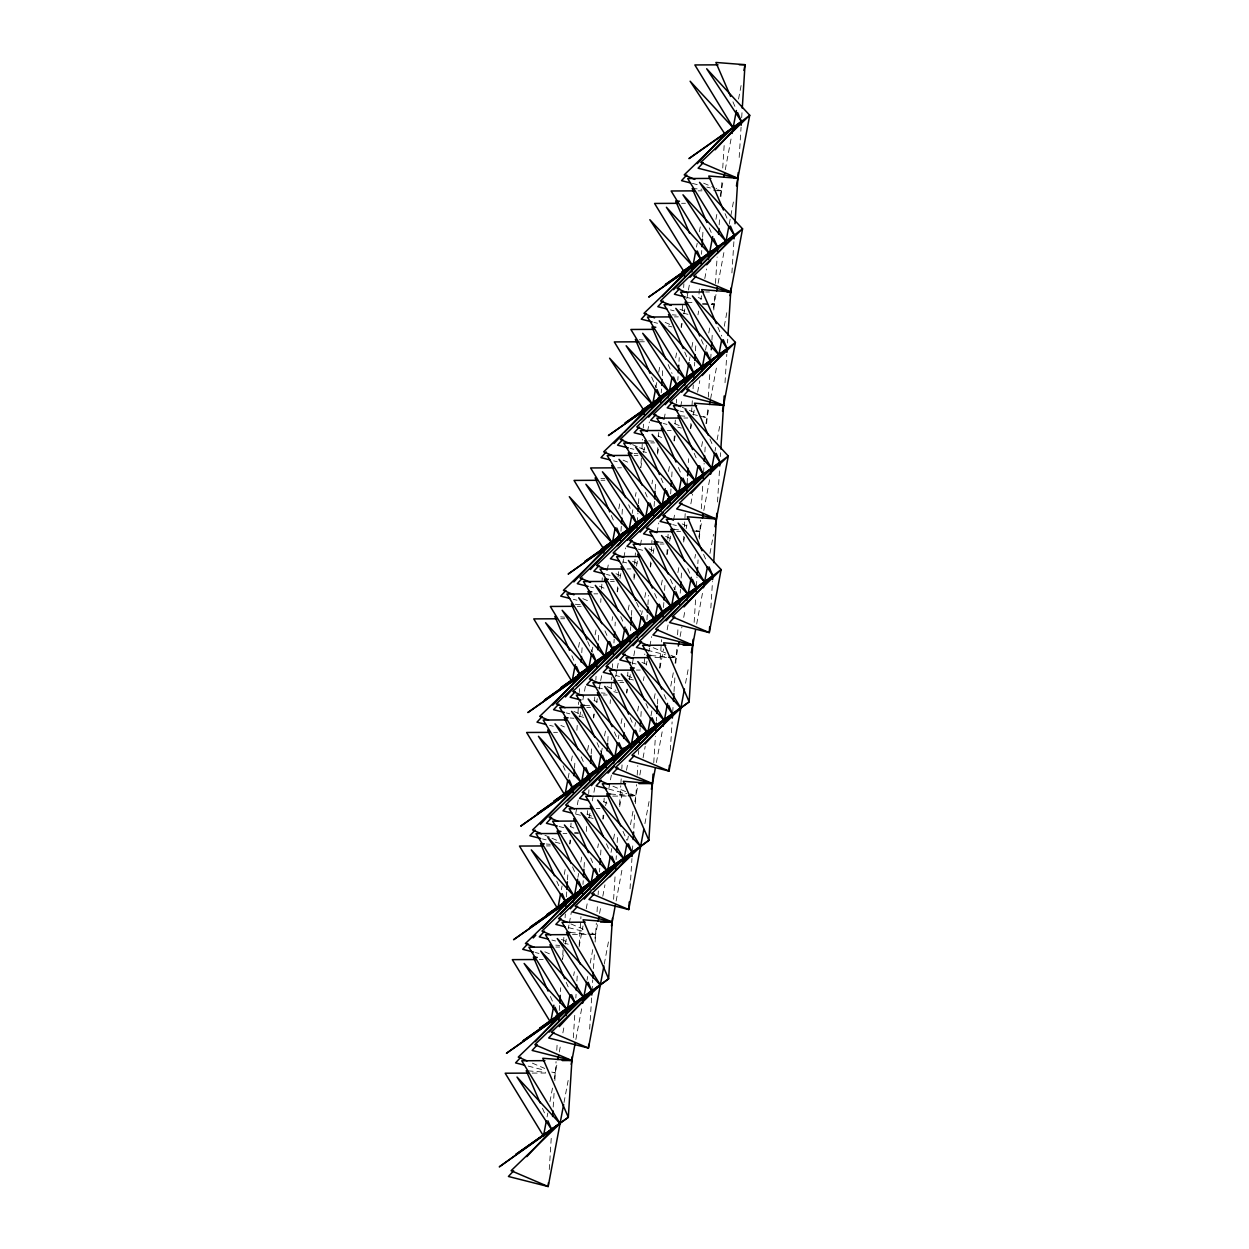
<?xml version="1.0" encoding="UTF-8"?>
<svg xmlns="http://www.w3.org/2000/svg" width="1249" height="1249" viewBox="0 0 1249 1249"><rect width="100%" height="100%" fill="white"/><g stroke="black" fill="none" stroke-linecap="round" stroke-linejoin="round"><path stroke-width="0.75" stroke-dasharray="5 3.75" d="M549.263 1169.517L551.402 1135.435M553.198 1107.036L554.259 1090.002M554.853 1080.541L556.055 1061.603M556.757 1050.253L557.241 1042.681M559.271 1010.503L559.63 1004.821M560.458 991.565L560.692 987.787M563.08 949.927L562.487 959.388L563.564 953.658M563.549 942.355L563.908 936.672M565.094 917.734L565.344 913.956M566.406 896.923L566.765 891.24M567.483 879.874L567.967 872.302M569.747 843.918L569.981 840.124M570.824 826.869L571.058 823.091M574.509 768.197L574.993 760.625M576.897 730.337L577.257 724.654M577.959 713.288L578.677 701.938M579.271 692.477L579.52 688.683M581.769 652.712L582.253 645.14M573.322 1037.794L574.759 1015.078M575.836 998.045L576.07 994.266M576.897 981.011L577.381 973.439M579.161 945.04L580.957 916.641M582.971 884.464L583.221 880.686M584.048 867.431L584.532 859.858M586.312 831.459L586.671 825.776M587.389 814.426L587.623 810.632M588.685 793.599L588.935 789.821M591.199 753.85L591.667 746.278M593.462 717.878L593.697 714.1M594.524 700.845L594.774 697.051M595.835 680.018L596.07 676.24M598.333 640.269L598.817 632.697M600.722 602.408L600.956 598.614M601.55 589.153L602.268 577.803M589.653 1029.129L591.683 996.952M592.042 991.269L592.744 979.919M593.462 968.553L594.54 951.519M595.133 942.058L596.319 923.12M597.038 911.77L597.522 904.198M598.115 894.721L598.349 890.943M599.536 872.005L599.785 868.227M600.613 854.972L601.081 847.4M602.877 819.001L603.111 815.222M603.954 801.967L604.188 798.189M607.763 741.391L608.232 733.819M610.137 703.53L610.371 699.752M611.089 688.386L611.807 677.036M612.4 667.559L612.635 663.781M613.946 642.954L614.196 639.176M615.023 625.921L615.257 622.127M617.162 591.839L617.521 586.171M618.114 576.695L618.474 571.027M620.972 531.262L621.331 525.595M622.049 514.229L622.533 506.657M613.602 899.311L615.039 876.595M616.1 859.562L616.335 855.768M617.178 842.529L617.646 834.956M619.551 804.668L620.753 785.73M620.862 783.841L621.221 778.158M621.815 768.697L622.064 764.903M624.438 727.043L624.672 723.265M626.592 692.976L626.826 689.183M627.654 675.943L627.888 672.149M630.511 630.511L630.761 626.717M631.463 615.367L631.947 607.795M633.852 577.506L634.086 573.713M634.679 564.251L635.398 552.885M637.302 522.597L637.896 513.136M638.489 503.675L638.973 496.103M641.346 458.242L640.753 467.704L641.83 461.974M641.955 448.781L642.548 439.305M643.251 427.954L643.5 424.16M630.042 888.757L631.947 858.469M632.431 850.897L632.9 843.325M633.852 828.181L634.695 814.926M635.413 803.56L636.6 784.637M637.193 775.176L637.786 765.699M638.504 754.349L638.739 750.555M639.925 731.633L640.175 727.839M640.893 716.489L641.361 708.917M644.219 663.484L644.812 654.023M646.966 619.941L647.31 614.258M647.919 604.797L648.512 595.336M650.292 566.937L650.651 561.254M651.244 551.793L651.962 540.442M654.101 506.36L654.46 500.677M655.179 489.327L655.647 481.755M657.801 447.673L657.317 455.245L658.754 447.61M658.52 436.323L658.754 432.529M661.252 392.779L661.486 389.001M662.329 375.746L662.797 368.174M653.758 762.717L655.428 736.223M656.381 721.079L656.615 717.285M657.442 704.03L657.926 696.458M659.706 668.074L661.502 639.675M663.531 607.498L663.875 601.815M664.593 590.449L665.077 582.877M666.857 554.494L667.216 548.811M667.809 539.349L668.168 533.666M670.666 493.917L671.025 488.234M671.743 476.868L672.212 469.296M674.007 440.913L674.476 433.341M675.069 423.864L675.319 420.086M676.38 403.052L676.63 399.258M677.817 380.336L678.051 376.542M679.003 361.398L679.237 357.62M681.158 327.332L681.392 323.538M682.219 310.283L682.578 304.615M683.656 287.567L683.89 283.788M670.323 750.259L672.103 721.875M672.696 712.398L673.18 704.826M674.007 691.587L674.96 676.443M675.803 663.188L676.755 648.044M677.582 634.789L678.066 627.217M680.205 593.15L680.44 589.356M681.158 578.006L681.642 570.434M683.546 540.146L683.781 536.352M684.374 526.891L685.201 513.636M687.122 483.347L687.465 477.664M688.418 462.52L688.667 458.742M690.572 428.454L690.931 422.771M691.634 411.421L691.884 407.627M691.993 405.738L692.352 400.055M693.07 388.704L693.304 384.911M694.491 365.988L694.741 362.194M695.459 350.844L695.927 343.272M699.018 294.046L699.502 286.474M701.532 254.296L701.766 250.503M702.594 237.263L702.953 231.58M694.147 622.345L695.693 597.725M696.411 586.374L697.004 576.913M697.848 563.658L698.082 559.864M699.393 539.053L700.58 520.115M701.298 508.765L702.844 484.144M703.562 472.793L704.155 463.332M704.873 451.966L705.342 444.394M706.653 423.567L707.73 406.534M708.324 397.073L709.869 372.467M710.712 359.212L711.181 351.64M711.899 340.274L712.367 332.702M713.803 309.986L714.881 292.953M715.474 283.492L717.129 256.982M719.159 224.804L719.643 217.232M720.954 196.405L722.016 179.372M722.734 168.022L724.279 143.401M710.837 607.998L712.508 581.488M717.504 501.989L719.643 467.907M720.361 456.556L720.595 452.762M725.013 382.725L726.793 354.326M727.511 342.975L727.745 339.182M731.914 272.922L733.944 240.745M739.174 157.452L741.079 127.164M741.687 117.703L742.156 110.131M578.537 647.294L579.614 641.564M568.154 778.049L569.232 772.335M571.386 760.875L572.464 755.145M579.645 716.942L580.723 711.227M582.877 699.768L585.391 686.388M591.854 652.025L592.947 646.295M595.102 634.835L596.538 627.201M607.311 569.903L608.747 562.269M618.801 508.796L619.879 503.066M561.363 889.725L562.081 885.916M564.236 874.456L565.313 868.726M569.981 843.902L570.699 840.077M575.742 813.349L578.256 799.969M587.592 750.321L589.028 742.687M593.697 717.863L594.415 714.038M596.569 702.594L597.287 698.769M599.083 689.214L601.956 673.945M612.026 620.472L612.744 616.647M617.412 591.823L618.13 588.014M619.926 578.459L621.362 570.824M622.798 563.19L623.516 559.365M623.876 557.46L625.671 547.905M632.135 513.542L632.853 509.717M635.366 496.353L636.084 492.528M643.625 452.435L644.703 446.705M647.575 431.42L649.386 421.881M655.85 387.502L656.927 381.772M658.723 372.218L660.159 364.583M565.36 944.103L566.796 936.469M568.233 928.834L568.951 925.009M569.31 923.105L571.464 911.645M577.928 877.282L578.646 873.457M580.801 861.997L581.878 856.268M589.06 818.079L590.137 812.35M592.291 800.89L594.821 787.526M601.284 753.147L602.361 747.417M604.516 735.958L605.593 730.228M615.648 676.771L618.52 661.486M628.216 609.934L629.293 604.204M633.977 579.38L635.054 573.65M636.49 566.016L637.568 560.286M640.44 545.001L641.877 537.367M651.931 483.894L652.649 480.069M664.14 418.961L665.576 411.327M675.647 357.854L676.724 352.14M681.392 327.3L682.11 323.491M683.906 313.936L684.983 308.206M686.778 298.667L689.651 283.382M696.474 247.099L697.192 243.29M699.346 231.83L700.424 226.1M547.078 1116.887L547.796 1113.078M549.95 1101.618L552.823 1086.333M554.259 1078.699L557.491 1061.509M559.287 1051.97L560.723 1044.32M562.877 1032.861L564.314 1025.226M573.65 975.578L574.368 971.753M579.052 946.929L583.002 925.931M586.234 908.741L587.311 903.011M597.725 847.634L598.443 843.809M603.111 818.985L603.829 815.175M605.624 805.621L606.343 801.811M608.856 788.431L611.37 775.067M618.208 738.784L618.926 734.974M621.081 723.514L622.158 717.785M626.826 692.961L627.544 689.136M629.34 679.597L630.776 671.946M632.213 664.312L635.444 647.123M641.549 614.664L642.267 610.839M644.781 597.475L645.858 591.745M650.542 566.921L651.26 563.096M653.055 553.557L654.133 547.827M657.005 532.542L658.801 523.003M668.496 471.435L669.573 465.721M674.241 440.881L675.319 435.167M680.705 406.518L682.141 398.884M689.339 360.68L690.057 356.871M691.852 347.316L693.289 339.681M697.957 314.857L698.675 311.032M700.83 299.573L701.548 295.763M704.779 278.574L706.575 269.019M715.911 219.371L716.988 213.641M720.22 196.452L723.468 179.278M725.263 169.723L731.368 137.265M738.549 99.061L741.422 83.792M564.002 1102.524L568.311 1079.604M575.851 1039.511L581.956 1007.053M586.983 980.309L587.701 976.499M590.215 963.12L593.088 947.85M594.899 938.296L597.771 923.027M599.567 913.472L601.003 905.837M602.799 896.282L604.953 884.838M611.058 852.364L611.776 848.555M613.571 839L615.008 831.366M619.676 806.542L622.908 789.352M626.498 770.258L627.935 762.624M634.773 726.34L635.491 722.515M637.646 711.056L638.723 705.326M643.391 680.502L644.109 676.677M646.264 665.233L646.982 661.408M648.777 651.853L649.496 648.044M649.855 646.123L651.65 636.584M661.346 585.016L662.423 579.302M667.091 554.462L668.184 548.748M669.62 541.098L670.697 535.368M673.57 520.099L675.006 512.465M690.806 428.438L691.524 424.613M693.32 415.074L694.756 407.424M697.629 392.155L699.783 380.695M705.544 350.142L706.622 344.412M708.776 332.952L709.854 327.222M713.444 308.128L716.317 292.859M718.113 283.304L724.217 250.846M729.244 224.102L733.912 199.278M604.266 964.041L608.934 939.217M616.132 901.029L622.236 868.555M627.623 839.921L628.341 836.096M630.495 824.637L633.009 811.272M634.804 801.717L638.036 784.544M639.831 774.989L641.268 767.354M643.063 757.8L645.218 746.34M650.979 715.786L652.056 710.057M654.211 698.597L655.647 690.962M659.956 668.043L663.547 648.949M667.138 629.855L668.215 624.125M674.679 589.762L675.397 585.937M677.91 572.573L678.988 566.843M683.656 542.019L684.733 536.289M686.169 528.655L686.903 524.83M690.853 503.831L692.649 494.276M701.626 446.533L702.703 440.803M705.935 423.614L708.808 408.345M710.603 398.79L717.067 364.427M724.264 326.239L727.496 309.049M644.906 823.637L649.574 798.814M656.396 762.53L662.501 730.072M670.775 686.154L673.289 672.789M675.084 663.235L677.957 647.966M680.112 636.506L681.907 626.951M683.703 617.412L685.139 609.762M694.834 558.209L695.552 554.384M698.784 537.195L702.016 520.021M703.812 510.466L709.932 478.008M714.959 451.264L715.677 447.454M717.113 439.82L719.627 426.44M685.529 683.25L688.418 667.965M696.677 624.047L703.14 589.669M709.963 553.401L713.554 534.291M698.144 190.847L702.016 190.832M717.441 190.754L721.298 190.738L716.005 188.458M681.579 203.306L685.451 203.275M705.638 291.985L709.494 291.969M702.578 304.366L714.163 304.319L710.634 302.804M674.444 316.887L678.301 316.856M639.379 341.804L645.171 341.773M683.859 418.009L687.715 417.993M667.294 430.468L671.15 430.437M650.729 442.911L654.585 442.895M634.164 455.37L638.02 455.354M617.599 467.829L621.456 467.797M601.034 480.272L604.891 480.256M676.708 531.59L680.564 531.574M696.005 531.496L699.862 531.481L696.333 529.966M660.143 544.049L664.015 544.018M627.014 568.951L630.886 568.935M610.464 581.409L614.321 581.378M593.899 593.853L597.756 593.837M577.335 606.311L581.191 606.296M560.77 618.77L564.626 618.739M654.929 657.614L666.513 657.552M668.434 657.552L676.162 657.505L670.854 655.241M636.444 670.073L640.3 670.057M619.879 682.532L623.735 682.516M603.314 694.99L607.17 694.959M586.749 707.434L590.605 707.418M553.619 732.351L557.476 732.32M612.728 796.113L626.233 796.05M628.169 796.035L635.882 795.988L630.589 793.724M596.163 808.571L600.02 808.54M563.034 833.473L566.89 833.458M574.618 833.411L578.474 833.395M546.469 845.932L550.325 845.901M572.448 934.595L595.617 934.486L592.073 932.972M555.899 947.054L559.755 947.039M539.334 959.513L543.19 959.482M532.183 1073.094L545.688 1073.016M692.196 188.49L701.891 189.239M713.538 190.129L721.298 190.738L717.691 189.817M686.981 302.211L692.805 302.664M702.516 303.413L714.163 304.319L710.54 303.398M672.368 314.81L676.24 315.123M639.238 339.728L643.126 340.025M679.846 415.792L687.606 416.401M648.653 440.85L654.476 441.303M634.039 453.449L637.911 453.762M600.91 478.367L604.781 478.664M674.632 529.529L678.519 529.826M692.102 530.872L699.862 531.481L696.255 530.56M658.067 541.972L663.89 542.425M610.324 579.489L614.196 579.786M575.258 604.251L581.082 604.688M560.629 616.85L564.517 617.147M650.932 655.553L666.451 656.755M668.387 656.912L676.162 657.505L672.54 656.599M617.802 680.471L623.626 680.924M601.237 692.914L605.109 693.226M584.673 705.373L590.496 705.826M570.044 717.972L573.931 718.269M610.652 794.052L626.186 795.238M628.122 795.394L635.882 795.988L628.653 794.161M574.54 832.459L578.428 832.755M546.344 844.012L550.216 844.308M570.387 932.535L595.617 934.486L591.995 933.565M555.758 945.134L559.63 945.431M528.171 1070.877L545.626 1072.22M692.383 183.4L697.801 184.774M706.84 187.069L710.462 187.99M687.044 297.449L690.65 298.355M670.479 309.893L674.085 310.814M683.125 313.109L688.558 314.483M653.914 322.351L657.52 323.257M668.371 326.005L671.993 326.926M679.893 411.03L683.515 411.936M692.555 414.231L697.972 415.605M699.783 416.058L707.012 417.9L703.484 416.385M663.328 423.473L666.95 424.395M677.785 427.142L681.408 428.064M630.199 448.375L633.821 449.297M642.86 451.592L646.467 452.497M613.634 460.834L617.256 461.755M672.743 524.611L676.365 525.517M637.817 549.06L643.235 550.434M623.048 561.956L626.67 562.877M606.483 574.415L610.105 575.336M589.934 586.874L593.54 587.779M573.369 599.317L576.976 600.238M647.232 650.183L665.311 654.757M632.478 663.094L636.084 664.015M615.913 675.537L619.52 676.458M628.559 678.753L633.992 680.127M597.537 687.543L602.955 688.917M613.805 691.665L617.428 692.571M566.219 712.898L569.825 713.819M578.88 716.114L584.298 717.488M549.654 725.357L553.276 726.278M608.763 789.118L626.842 793.708M575.633 814.036L581.066 815.41M588.295 817.236L593.712 818.61M559.068 826.479L564.501 827.853M542.503 838.938L546.125 839.859M555.165 842.138L560.582 843.512M568.482 927.617L584.766 931.738M551.917 940.06L555.54 940.981M564.579 943.276L568.201 944.182M535.368 952.519L538.975 953.44M528.218 1066.1L544.486 1070.221M551.715 1072.048L555.337 1072.969L551.808 1071.455M703.655 183.181L714.241 187.709M698.269 297.512L701.797 299.026M679.94 309.206L686.997 312.234M665.139 322.414L670.432 324.693M682.297 407.315L687.59 409.578M689.354 410.343L696.411 413.357M674.554 423.552L679.862 425.815M657.989 435.995L661.533 437.509M632.603 444.675L637.896 446.939M639.66 447.704L646.732 450.717M623.095 460.147L628.403 462.411M682.204 523.924L689.276 526.937M665.639 536.367L670.947 538.647M649.09 548.826L656.147 551.855M632.525 561.285L637.817 563.549M615.96 573.728L623.017 576.757M599.395 586.187L606.452 589.2M582.83 598.646L588.123 600.91M653.196 647.685L669.089 654.492M641.939 662.407L647.232 664.671M627.139 675.615L632.431 677.879M607.045 686.56L615.866 690.338M594.009 700.517L597.537 702.032M573.916 711.462L582.737 715.24M560.879 725.435L564.407 726.934M612.931 786.183L628.825 792.974M603.423 801.655L606.967 803.154M586.858 814.098L592.167 816.362M570.293 826.557L573.837 828.071M544.907 835.238L550.2 837.501M551.964 838.251L559.037 841.28M570.887 923.917L583.252 929.194M561.394 939.389L568.451 942.402M544.829 951.832L551.886 954.861M532.386 1063.149L544.736 1068.441M732.929 101.809L736.02 108.96M725.013 213.595L728.105 220.761M709.213 227.849L711.54 233.204M717.863 327.176L721.735 336.122M701.298 339.634L703.624 345.005M684.733 352.093L687.824 359.244M709.947 438.977L713.038 446.127M668.168 364.536L672.04 373.482M694.147 453.215L697.254 460.366M651.603 376.995L656.256 387.721M678.363 467.454L681.454 474.62M703.577 554.337L706.669 561.504M661.018 478.117L664.125 485.283M687.777 568.592L690.884 575.742M645.233 492.356L648.325 499.522M670.448 579.255L675.084 589.981M628.669 504.815L630.214 508.39M654.648 593.494L657.755 600.644M611.339 515.478L614.43 522.644M636.537 602.361L640.409 611.307M664.078 694.616L667.169 701.782M620.753 616.616L623.844 623.766M645.967 703.499L649.058 710.65M604.969 630.854L608.06 638.005M630.167 717.738L633.259 724.888M587.623 641.518L592.26 652.243M614.383 731.976L617.474 739.127M571.839 655.756L574.15 661.127M597.038 742.64L601.69 753.381M623.017 831.319L626.889 840.265M581.253 756.878L584.345 764.045M606.452 843.778L609.559 850.928M563.143 765.762L566.234 772.912M590.668 858.016L593.759 865.167M572.557 866.884L575.648 874.05M556.773 881.123L559.864 888.289M566.187 982.26L569.279 989.411M550.403 996.499L553.494 1003.65M542.472 1108.285L545.579 1115.451"/><path stroke-width="1.5" d="M548.436 1182.756L548.186 1186.55L508.405 1176.48L513.667 1170.813M552.589 1116.512L552.948 1110.829M558.678 1019.965L558.912 1016.171L555.04 1007.24M559.739 1002.931L560.223 995.359M565.813 906.384L566.062 902.59L562.191 893.659M566.89 889.35L567.358 881.778M572.963 792.803L573.197 789.009L569.325 780.079M574.04 775.77L574.384 770.087M581.175 662.189L581.534 656.506M572.136 1056.732L568.326 1117.309L499.272 1166.878L551.761 1129.752L547.889 1120.821M576.304 990.473L576.663 984.79M582.377 893.925L582.612 890.147L578.755 881.201M583.455 876.892L583.923 869.32M589.528 780.344L589.762 776.566L585.89 767.62M590.605 763.311L591.074 755.739M596.679 666.763L596.913 662.985L593.041 654.039M597.74 649.73L598.099 644.047M603.813 553.182L604.063 549.404L569.294 496.68L612.338 543.174L563.408 590.34L573.994 594.867M588.701 1044.273L588.466 1048.067L548.686 1037.981L553.947 1032.33M591.792 995.063L592.042 991.269L588.17 982.323M592.869 978.014L593.228 972.346M600.02 864.433L600.379 858.766M606.093 767.901L606.561 760.329M607.155 750.852L607.639 743.28M613.243 654.32L613.712 646.748M614.305 637.271L614.664 631.604M620.378 540.739L620.628 536.945L616.756 527.999M621.456 523.69L621.815 518.023M612.416 918.249L608.606 978.826L550.622 1022.4L506.423 1053.297L558.912 1016.171L524.143 963.463L567.187 1009.957L518.257 1057.107L527.078 1060.885M615.507 869.023L615.741 865.245L611.869 856.299M616.584 851.99L616.944 846.307M591.37 785.637L622.892 751.664L623.126 747.87M623.719 738.409L624.078 732.726M629.793 641.861L630.042 638.083L626.171 629.137M630.87 624.828L631.354 617.256M636.943 528.28L637.177 524.502L633.321 515.556M638.02 511.247L638.38 505.564M644.094 414.699L644.328 410.921L609.574 358.198L652.618 404.692L603.673 451.841L614.274 456.369M629.215 901.997L628.731 909.569L588.966 899.499L594.212 893.831M632.072 856.564L632.306 852.786L628.434 843.84M633.149 839.531L633.618 831.959M639.223 742.983L639.457 739.205L635.585 730.259M640.284 725.95L640.643 720.267M647.435 612.369L647.794 606.686M653.508 515.821L653.742 512.043L649.886 503.097M654.585 498.788L655.054 491.216M660.659 402.24L660.893 398.462L657.021 389.516M661.72 385.207L662.079 379.524M653.04 774.083L648.871 840.327L557.772 908.819L513.573 939.716L566.062 902.59L531.293 849.882L574.337 896.376L525.407 943.526L534.229 947.304M655.787 730.54L656.256 722.968M656.849 713.507L657.333 705.935M662.922 616.959L663.172 613.165L659.3 604.219M664 599.926L664.359 594.243M670.073 503.378L670.307 499.584L666.435 490.638M671.15 486.345L671.509 480.662M677.223 389.797L677.458 386.003L673.586 377.057M678.285 372.764L678.769 365.192M684.358 276.216L684.608 272.423L649.839 219.699L692.883 266.193L643.953 313.358L654.538 317.886M669.37 765.403L669.011 771.086L629.231 761.016L634.492 755.348M672.352 718.081L672.587 714.303L668.715 705.357M673.414 701.048L673.898 693.476M679.487 604.5L679.737 600.722L675.865 591.776M680.564 587.467L680.924 581.784M686.638 490.919L687.122 483.347M687.59 475.775L688.074 468.203M693.788 377.339L694.022 373.56L690.151 364.614M694.85 360.305L695.209 354.622M700.923 263.758L701.173 259.979L697.301 251.033M702 246.724L702.484 239.152M693.086 639.379L689.151 701.844L564.923 795.238L520.708 826.135L573.197 789.009L538.444 736.301L581.488 782.795L532.542 829.945L541.379 833.723M696.052 592.057L696.286 588.263L692.43 579.317M697.129 575.008L697.598 567.436M703.203 478.476L703.437 474.682L699.565 465.736M704.28 461.427L704.623 455.76M710.353 364.895L710.587 361.102L706.715 352.156M711.306 349.751L711.774 342.179M717.488 251.314L717.738 247.521L713.866 238.575M718.565 234.266L718.924 228.598M709.635 626.92L709.291 632.603L669.511 622.533L674.757 616.865M712.617 579.598L712.851 575.805L708.995 566.859M713.694 562.565L716.785 513.339M719.767 466.018L720.002 462.224L716.13 453.278M720.845 448.984L724.17 395.98M726.918 352.437L727.152 348.643L723.28 339.697M727.98 335.403L730.962 288.066M734.053 238.856L734.303 235.062L730.431 226.116M735.005 223.712L738.221 172.596M741.203 125.275L741.438 121.481L737.566 112.535M742.281 108.241L745.013 64.698L715.896 62.45L730.603 96.438M575.305 664.468L572.058 681.657L527.859 712.554L580.348 675.428L576.476 666.498M567.795 779.969L564.923 795.238L526.61 732.476L549.763 732.367M587.904 673.024L591.495 653.93M611.62 547L615.211 527.905M560.645 893.55L557.772 908.819L519.459 846.057L542.612 845.948M580.769 786.605L584.36 767.511M604.469 660.58L608.06 641.486M628.185 534.541L631.775 515.447M651.9 408.501L655.491 389.407M553.853 1005.211L550.622 1022.4L512.309 959.638L535.462 959.529M573.26 902.106L577.569 879.187M597.334 774.161L601.284 753.147M621.034 648.122L624.984 627.123M644.749 522.082L648.34 502.988M668.106 397.963L672.056 376.964M691.805 271.923L695.755 250.924M546.359 1120.712L543.487 1135.981L505.174 1073.219L528.327 1073.11M557.85 1059.605L558.568 1055.78M566.109 1015.687L570.059 994.672M589.825 889.647L593.775 868.648M613.54 763.607L617.49 742.609M637.24 637.583L641.19 616.569M660.955 511.544L665.264 488.624M684.655 385.504L688.98 362.6M708.37 259.48L712.679 236.561M723.827 177.358L724.545 173.549M732.086 133.44L736.395 110.521M743.936 70.428L745.013 64.698L739.221 64.729M563.642 1104.444L548.186 1186.55L511.106 1170.688L560.052 1123.538L521.739 1060.776L544.892 1060.651M571.183 1064.335L575.133 1043.337M582.674 1003.228L586.624 982.229M598.13 921.122L598.849 917.297M606.749 875.284L610.339 856.189M630.448 749.244L634.055 730.15M654.164 623.22L657.755 604.126M677.879 497.18L681.47 478.086M701.579 371.14L705.185 352.046M716.676 290.939L717.394 287.129M725.294 245.116L728.885 226.022M736.426 185.914L749.728 115.267L706.684 68.757L741.438 121.481L715.162 149.802M603.907 965.945L588.466 1048.067L551.387 1032.205L600.316 985.039L562.003 922.277L585.157 922.168M611.448 925.852L615.414 904.838M623.313 862.825L626.904 843.731M647.013 736.801L650.62 717.707M670.729 610.761L674.319 591.667M694.444 484.721L698.035 465.627M709.526 404.52L710.244 400.71M718.144 358.697L721.735 339.603M730.009 295.685L742.577 228.848L699.534 182.338L734.303 235.062L717.223 253.469M643.828 829.367L628.731 909.569L591.651 893.722L640.596 846.557L602.283 783.794L625.437 783.685M651.369 789.274L655.319 768.26M663.219 726.247L667.528 703.343M678.316 646.045L679.034 642.236M686.934 600.223L691.243 577.303M702.375 518.101L703.093 514.291M710.65 474.183L714.6 453.184M722.5 411.171L735.427 342.429L692.383 295.919L727.152 348.643L702.188 375.543M684.452 688.98L669.011 771.086L631.932 755.223L680.861 708.074L642.548 645.311L665.701 645.187M691.29 652.696L695.599 629.777M703.499 587.764L707.449 566.765M714.99 526.656L728.292 456.01L685.248 409.5L720.002 462.224L691.103 493.371M686.778 175.001L681.532 180.652L690.572 182.947M697.285 163.666L724.873 133.94L749.728 115.267L700.783 162.417L737.862 178.279L734.006 178.295M703.343 162.542L698.097 168.209L737.862 178.279L708.761 176.031L723.468 210.019M646.514 313.483L641.252 319.151L652.103 321.899M662.267 296.497L684.608 272.423L742.577 228.848L693.648 275.998L730.727 291.86L726.871 291.876M663.078 301.025L657.817 306.692L666.857 308.987M673.586 289.706L701.173 259.979L666.404 207.256L709.448 253.75L660.518 300.9L671.103 305.443M679.643 288.581L674.382 294.233L685.233 296.981M690.151 277.247L717.738 247.521L682.969 194.797L726.012 241.291L677.083 288.457L687.668 292.984M696.193 276.123L690.947 281.79L730.727 291.86L701.61 289.612L716.317 323.6M706.715 264.804L710.65 260.557M606.233 451.966L600.972 457.634L610.027 459.913M614.118 443.473L622.002 434.98M624.625 432.154L644.328 410.921L735.427 342.429L686.497 389.579L723.577 405.441L694.46 403.193L708.402 435.401M622.798 439.507L617.537 445.175L628.388 447.923M641.19 419.695L660.893 398.462L626.139 345.739L669.183 392.233L620.238 439.398L630.839 443.926M639.363 427.064L634.102 432.732L643.141 435.011M648.559 417.15L677.458 386.003L642.704 333.28L685.732 379.774L636.803 426.939L647.404 431.467M655.928 414.606L650.667 420.273L661.517 423.021M665.124 404.692L694.022 373.56L659.269 320.837L702.297 367.331L653.368 414.481L663.968 419.024M672.493 402.162L667.231 407.814L678.082 410.562M681.689 392.248L686.934 386.581M692.196 380.914L710.587 361.102L675.818 308.378L718.862 354.872L669.932 402.037L680.533 406.565M689.058 389.704L683.796 395.371L723.577 405.441M565.953 590.449L560.707 596.116L569.747 598.412M573.837 581.956L604.063 549.404L728.292 456.01L679.347 503.16L716.426 519.022L687.325 516.774L702.016 550.762M582.518 578.006L577.272 583.658L588.123 586.406M590.402 569.513L620.628 536.945L585.859 484.222L628.903 530.716L579.973 577.881L590.558 582.409M599.083 565.547L593.837 571.215L604.688 573.962M617.474 545.735L637.177 524.502L602.424 471.779L645.468 518.273L596.538 565.422L607.123 569.95M615.648 553.088L610.402 558.756L619.442 561.051M627.482 540.349L653.742 512.043L618.989 459.32L662.032 505.814L613.103 552.979L623.688 557.507M632.213 540.645L626.967 546.313L636.006 548.592M640.097 532.152L670.307 499.584L635.554 446.861L678.597 493.355L629.652 540.52L640.253 545.048M648.777 528.186L643.532 533.854L652.571 536.149M657.973 518.273L663.235 512.621M667.169 508.374L686.872 487.141L683 478.195M665.342 515.743L660.096 521.395L670.932 524.143M681.111 498.741L703.437 474.682L668.683 421.959L711.727 468.453L662.782 515.618L673.383 520.146M681.907 503.285L676.646 508.952L716.426 519.022M542.253 716.489L536.992 722.156L546.032 724.436M552.761 705.17L580.348 675.428L545.579 622.72L588.622 669.214L539.693 716.364L548.53 720.142M558.818 704.03L553.557 709.697L564.407 712.445M565.375 696.958L573.26 688.464M575.898 685.639L596.913 662.985L562.144 610.261L605.187 656.755L556.258 703.921L565.079 707.683M575.383 691.587L570.122 697.239L580.972 699.986M592.463 673.18L613.478 650.526L609.606 641.58M591.948 679.128L586.687 684.795L595.726 687.075M606.389 663.562L630.042 638.083L595.273 585.359L638.317 631.853L589.387 679.003L599.973 683.531M608.513 666.669L603.251 672.337L612.291 674.632M616.382 658.176L646.607 625.624L642.735 616.678M625.078 654.226L619.816 659.894L630.667 662.641M632.946 645.733L638.208 640.066M642.142 635.819L663.172 613.165L628.403 560.442L671.447 606.936L622.517 654.101L633.102 658.629M641.627 641.767L636.381 647.435L647.232 650.183M660.018 621.955L679.737 600.722L644.968 547.999L688.012 594.493L639.082 641.643L649.667 646.186M658.192 629.324L652.946 634.976L692.727 645.062L683.078 645.109M666.076 620.831L696.286 588.263L661.533 535.54L704.577 582.034L655.647 629.199L692.727 645.062L663.609 642.813L689.151 701.844L636.662 738.971L680.861 708.074L637.817 661.58L672.587 714.303L644.999 744.029M683.952 606.952L712.851 575.805L678.098 523.081L721.141 569.591L709.291 632.603L672.212 616.741L721.141 569.591L572.058 681.657L533.745 618.895L556.913 618.786M535.103 830.07L529.857 835.737L540.692 838.485M540.364 824.402L573.197 789.009M551.668 817.611L546.406 823.278L557.257 826.026M567.436 800.625L589.762 776.566L555.009 723.842L598.052 770.336L549.107 817.502L557.944 821.264M568.233 805.168L562.971 810.82L572.011 813.115M584.001 788.181L606.327 764.107L602.455 755.161M584.797 792.709L579.536 798.376L588.576 800.656M601.362 780.25L596.101 785.918L606.952 788.665M607.935 773.178L614.492 766.105M618.442 761.859L639.457 739.205L604.703 686.482L647.731 732.976L598.802 780.141L609.403 784.669M617.927 767.807L612.666 773.474L652.446 783.545L638.942 783.607M635.007 749.4L656.022 726.746L652.15 717.8M527.952 943.651L522.707 949.318L533.557 952.066M533.214 937.983L535.837 935.158M542.409 928.085L566.062 902.59M544.517 931.192L539.271 936.859L548.311 939.154M560.286 914.206L582.612 890.147L547.858 837.423L590.902 883.917L541.972 931.083L550.793 934.845M561.082 918.749L555.836 924.401L564.876 926.696M570.278 908.835L599.177 877.688L595.32 868.742M577.647 906.29L572.401 911.957L612.166 922.027L600.597 922.09M584.22 899.218L590.793 892.129M593.416 889.304L615.741 865.245L580.988 812.521L624.032 859.015L575.086 906.165L612.166 922.027L583.064 919.779L608.606 978.826L556.117 1015.937L600.316 985.039L557.273 938.545L592.042 991.269L559.193 1026.662M609.98 876.845L632.306 852.786L597.553 800.063L640.596 846.557L596.382 877.454L648.871 840.327L623.329 781.296L652.446 783.545L615.367 767.682L664.296 720.517L625.983 657.77L649.137 657.645M520.817 1057.232L515.556 1062.899L524.596 1065.178M535.259 1041.666L558.912 1016.171M537.382 1044.773L532.121 1050.44L571.901 1060.51L562.253 1060.573M549.201 1032.033L575.477 1003.728L571.605 994.782M526.797 1156.652L551.761 1129.752L517.008 1077.044L560.052 1123.538L515.837 1154.419L568.326 1117.309L542.784 1058.262L571.901 1060.51L534.822 1044.664L583.751 997.498L545.438 934.736L568.592 934.627M741.438 121.481L688.948 158.607L733.163 127.71L694.85 64.948L718.003 64.839M734.303 235.062L681.813 272.188L726.012 241.291L687.699 178.529L710.853 178.42M717.738 247.521L665.249 284.647L709.448 253.75L671.135 190.988L694.288 190.863M701.173 259.979L648.684 297.09L692.883 266.193L654.57 203.446L677.723 203.322M727.152 348.643L674.663 385.769L718.862 354.872L680.549 292.11L703.702 292.001M710.587 361.102L658.098 398.228L702.297 367.331L663.984 304.569L687.153 304.444M694.022 373.56L641.533 410.671L685.732 379.774L647.435 317.027L670.588 316.903M677.458 386.003L624.968 423.13L669.183 392.233L630.87 329.471L654.023 329.361M660.893 398.462L608.404 435.573L652.618 404.692L614.305 341.929L637.458 341.804M720.002 462.224L667.512 499.35L711.727 468.453L673.414 405.691L696.567 405.582M703.437 474.682L650.948 511.809L695.162 480.912L656.849 418.15L680.002 418.025M670.307 499.584L617.818 536.711L662.032 505.814L623.719 443.052L646.873 442.942M653.742 512.043L601.269 549.154L645.468 518.273L607.155 455.51L630.308 455.385M637.177 524.502L584.704 561.613L628.903 530.716L590.59 467.953L613.743 467.844M620.628 536.945L568.139 574.072L612.338 543.174L574.025 480.412L597.178 480.303M712.851 575.805L660.378 612.931L704.577 582.034L666.263 519.272L689.417 519.162M696.286 588.263L643.813 625.39L688.012 594.493L649.699 531.731L672.852 531.606M679.737 600.722L627.248 637.833L671.447 606.936L633.134 544.189L656.287 544.064M663.172 613.165L610.683 650.292L654.882 619.395L616.569 556.632L639.722 556.523M630.042 638.083L577.553 675.194L621.752 644.297L583.439 581.534L606.592 581.425M596.913 662.985L544.423 700.096L588.622 669.214L550.309 606.452L573.463 606.327M672.587 714.303L620.097 751.414L664.296 720.517L621.253 674.023L656.022 726.746L603.532 763.873L647.731 732.976L609.418 670.213L632.587 670.104M639.457 739.205L586.968 776.316L631.182 745.434L592.869 682.672L616.022 682.547M619.02 742.718L622.892 751.664L570.403 788.775L614.617 757.878L576.304 695.115L599.458 695.006M589.762 776.566L537.273 813.677L581.488 782.795L543.174 720.033L566.328 719.908M632.306 852.786L579.817 889.897L624.032 859.015L585.719 796.253L608.872 796.128M615.741 865.245L563.268 902.356L607.467 871.459L569.154 808.696L592.307 808.587M582.612 890.147L530.138 927.258L574.337 896.376L536.024 833.614L559.177 833.489M592.042 991.269L539.552 1028.395L583.751 997.498L540.708 951.004L575.477 1003.728L522.988 1040.839L567.187 1009.957L528.873 947.195L552.027 947.07M663.438 430.483L640.284 430.608L678.597 493.355L634.383 524.252L686.872 487.141L652.119 434.418L695.162 480.912L646.217 528.062L656.818 532.605M623.157 568.966L600.004 569.091L638.317 631.853L594.118 662.735L646.607 625.624L611.838 572.901L654.882 619.395L605.952 666.56L616.538 671.088M590.028 593.884L566.874 593.993L605.187 656.755L560.988 687.653L613.478 650.526L578.709 597.803L621.752 644.297L572.823 691.462L583.424 695.99M582.893 707.465L559.739 707.574L598.052 770.336L553.838 801.234L606.327 764.107L571.574 711.384L614.617 757.878L565.672 805.043L574.509 808.821M575.742 821.046L552.589 821.155L590.902 883.917L546.703 914.814L599.177 877.688L564.423 824.964L607.467 871.459L558.537 918.624L567.358 922.402M679.503 201.23L675.631 200.933L689.557 233.141M655.803 327.269L651.916 326.973L665.842 359.166M632.088 453.309L628.216 453.012L642.142 485.205M674.632 529.529L670.76 529.233L684.686 561.426M658.067 541.972L654.195 541.676L668.121 573.884M608.388 579.333L604.5 579.036L618.427 611.245M591.823 591.792L587.936 591.495L601.862 623.688M650.932 655.553L647.044 655.257L661.751 689.245M634.367 668.012L630.48 667.715L644.406 699.924M584.673 705.373L580.785 705.076L594.727 737.269M568.108 717.832L564.22 717.519L578.162 749.728M610.652 794.052L606.764 793.755L620.706 825.948M560.957 831.412L557.085 831.1L571.012 863.309M544.392 843.856L540.52 843.559L554.447 875.768M570.387 932.535L566.5 932.238L580.426 964.431M537.257 957.437L533.37 957.14L548.077 991.128M694.819 179.403L684.218 174.876L733.163 127.71L690.119 81.216L724.873 133.94M591.074 796.362L582.237 792.584L631.182 745.434L588.138 698.94L622.892 751.664M692.196 188.49L706.903 222.478M685.045 302.071L699.752 336.059M668.48 314.514L683.187 348.502M677.895 415.652L692.602 449.64M635.351 339.431L650.058 373.42M661.33 428.095L676.037 462.083M644.781 440.554L659.472 474.542M611.651 465.455L625.577 497.664M637.63 554.134L652.337 588.123M595.086 477.914L609.793 511.903M621.065 566.593L635.772 600.582M613.915 680.174L628.622 714.163M571.371 603.938L586.843 639.722M597.35 692.617L612.057 726.606M554.806 616.397L569.513 650.386M590.215 806.198L603.361 836.611M547.655 729.978L560.817 760.391M573.65 818.657L588.341 852.645M549.935 944.681L564.642 978.685M526.219 1070.721L540.161 1102.929"/></g></svg>
